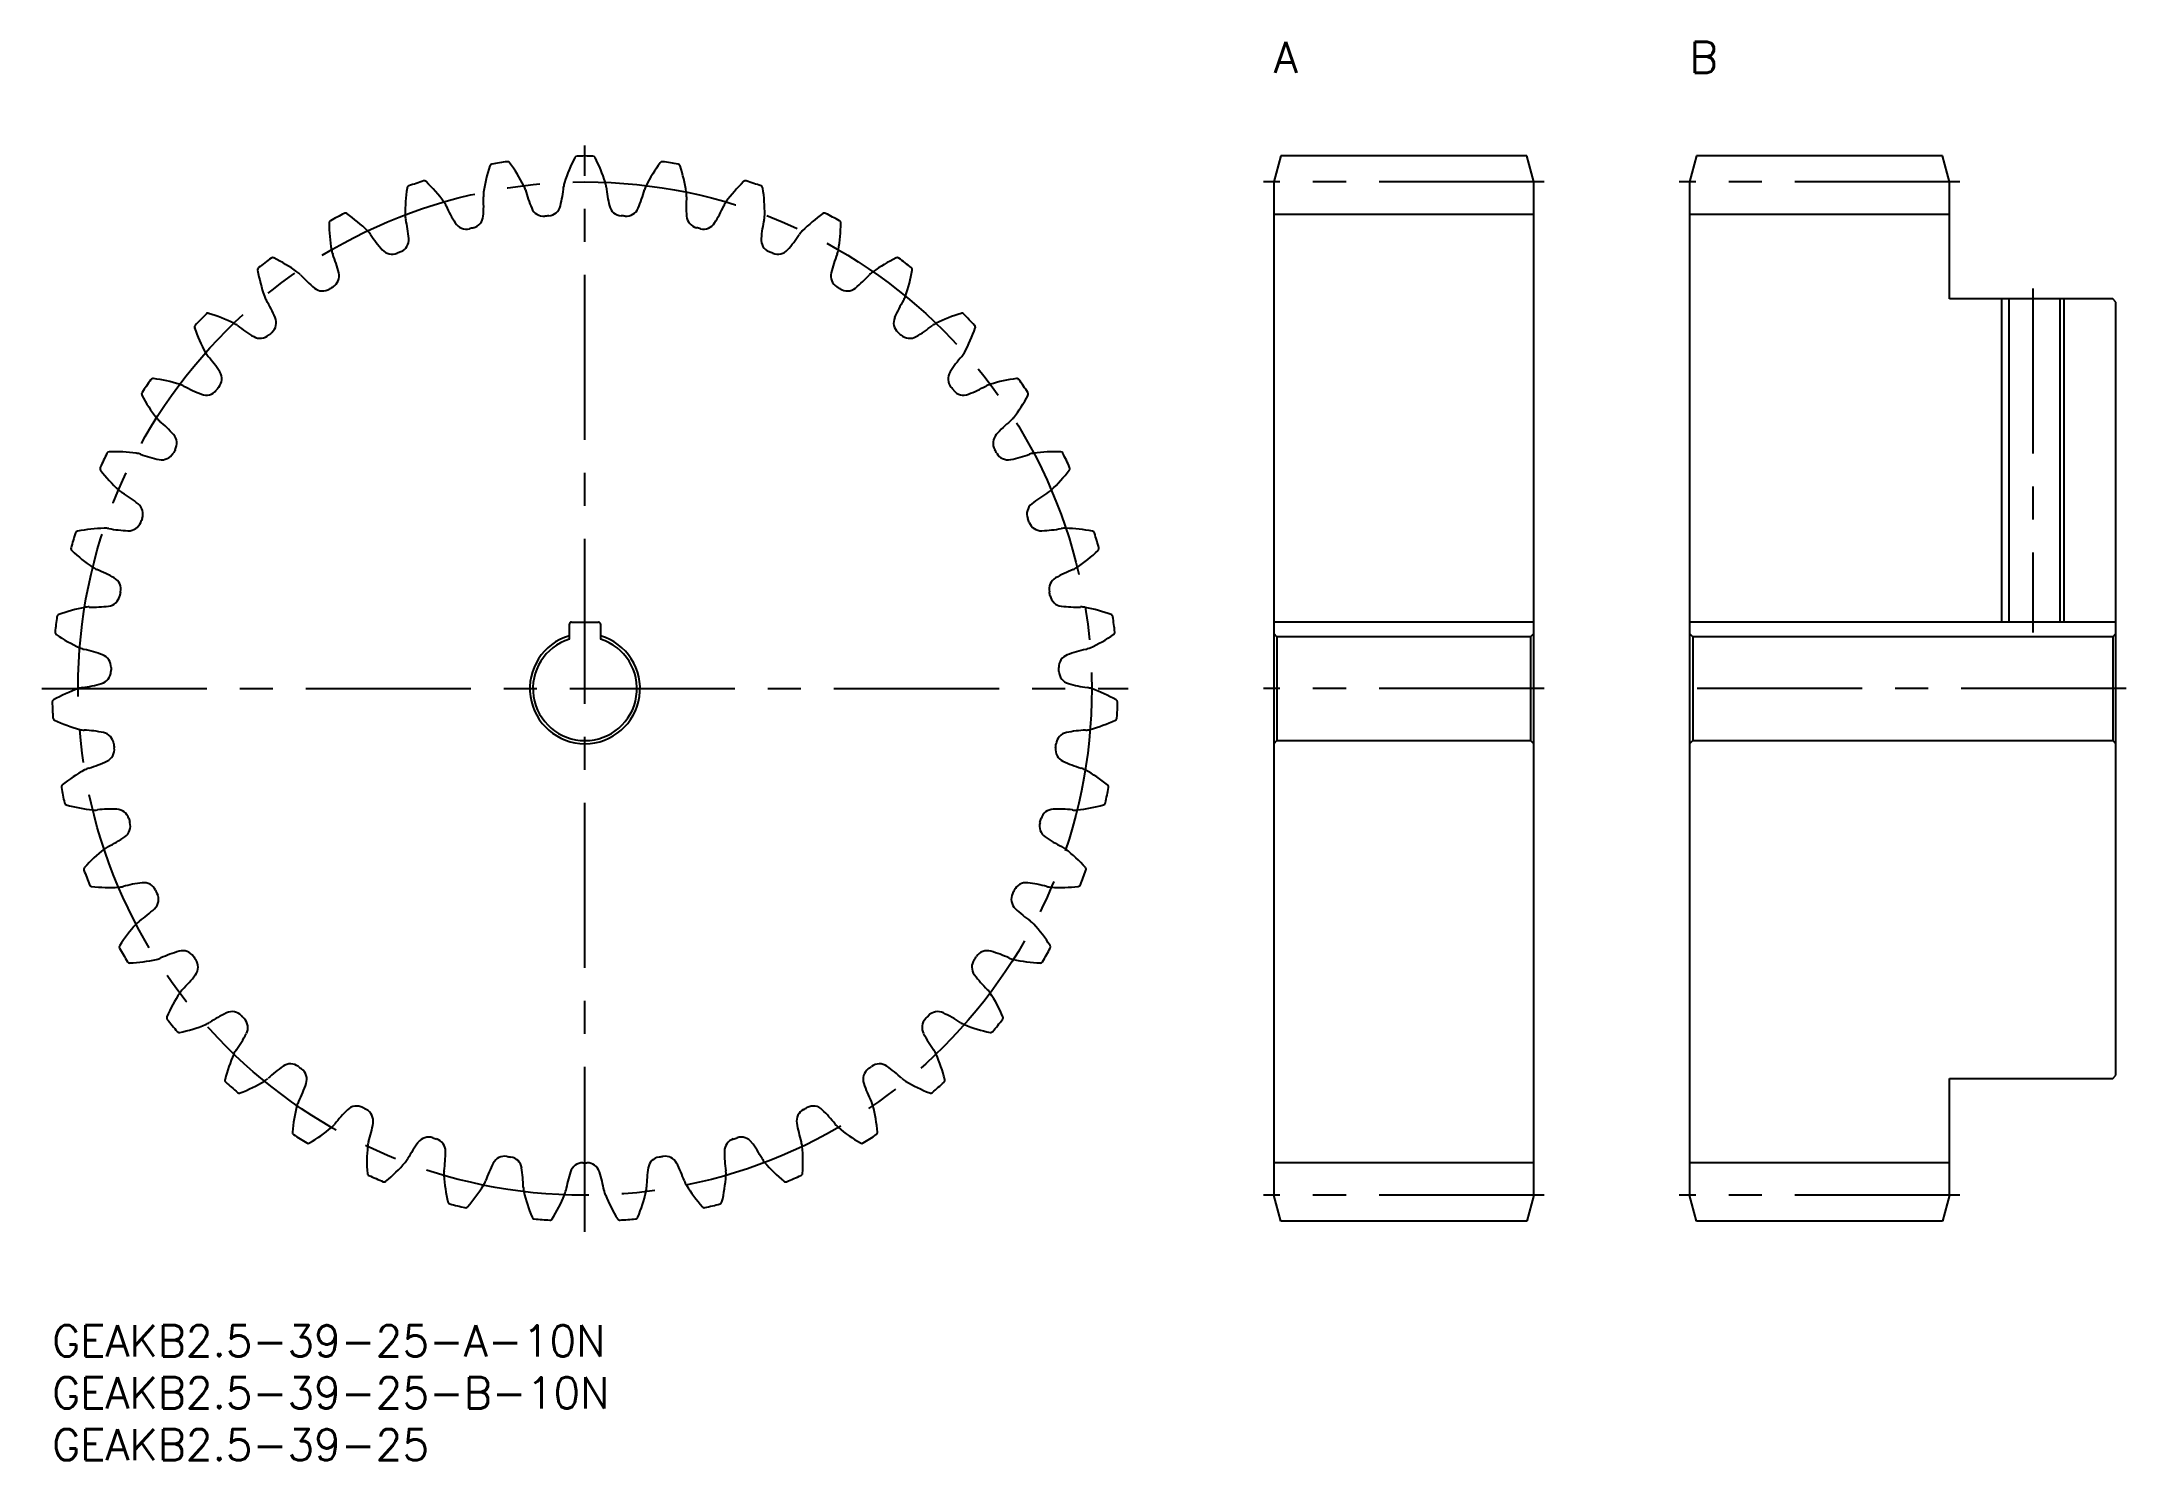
# Model space of a CAD drawing. Extents: x -1 to 199, y -13 to 124.
import ezdxf

# ---------------------------------------------------------------- set-up
doc = ezdxf.new("R2010")
doc.units = 0
doc.header["$LTSCALE"] = 0.5
doc.linetypes.add('CENTER', pattern=[50.8, 31.75, -6.35, 6.35, -6.35])
for name, color, linetype in [('MSM_CENTER', 1, 'CENTER'), ('MSM_CONTINUOUS', 7, 'CONTINUOUS'), ('MSM_NARROW', 5, 'CONTINUOUS'), ('MSM_PART_NUMBER', 7, 'CONTINUOUS')]:
    doc.layers.add(name, color=color, linetype=linetype)
doc.styles.get("Standard").update_dxf_attribs({"font": 'txt.shx', "height": 1, "bigfont": 'bigfont.shx'})

# ---------------------------------------------------------------- blocks, each defined once
blk = doc.blocks.new('*U2')
at = {"layer": 'MSM_PART_NUMBER'}
blk.add_text('GEAKB2.5-39-25-A-10N', height=3, dxfattribs=at).set_placement((0, -3))
blk = doc.blocks.new('*U3')
at = {"layer": 'MSM_PART_NUMBER'}
blk.add_text('GEAKB2.5-39-25-B-10N', height=3, dxfattribs=at).set_placement((0, -8))
blk = doc.blocks.new('*U4')
at = {"layer": 'MSM_PART_NUMBER'}
blk.add_text('GEAKB2.5-39-25', height=3, dxfattribs=at).set_placement((0, -13))
blk = doc.blocks.new('*U5')
at = {"layer": 'MSM_PART_NUMBER'}
blk.add_text('A', height=3, dxfattribs=at).set_placement((117.5, 120.5))
blk = doc.blocks.new('*U6')
at = {"layer": 'MSM_PART_NUMBER'}
blk.add_text('B', height=3, dxfattribs=at).set_placement((157.5, 120.5))

msp = doc.modelspace()

# ---------------------------------------------------------------- linework, layer by layer
at = {"layer": 'MSM_CENTER'}
for p, q in [((51.25, 9), (51.25, 113.5)), ((143.5, 110), (116.5, 110)), ((183.5, 110), (156.5, 110)), ((190.5, 99.75), (190.5, 66.65)), ((-1, 61.25), (103.5, 61.25)), ((143.5, 61.25), (116.5, 61.25)), ((199.5, 61.25), (156.5, 61.25)), ((143.5, 12.5), (116.5, 12.5)), ((183.5, 12.5), (156.5, 12.5))]:
    msp.add_line(p, q, dxfattribs=at)
msp.add_circle((51.25, 61.25), 48.75, dxfattribs=at)
at = {"layer": 'MSM_CONTINUOUS'}
for p, q in [((118.17, 112.5), (117.5, 110)), ((141.83, 112.5), (118.17, 112.5)), ((142.5, 110), (141.83, 112.5)), ((158.17, 112.5), (157.5, 110)), ((181.83, 112.5), (158.17, 112.5)), ((182.5, 110), (181.83, 112.5)), ((117.5, 110), (117.5, 12.5)), ((142.5, 12.5), (142.5, 110)), ((157.5, 110), (157.5, 12.5)), ((182.5, 98.75), (182.5, 110)), ((142.5, 106.88), (117.5, 106.88)), ((182.5, 106.88), (157.5, 106.88)), ((198.2, 98.75), (182.5, 98.75)), ((188.19, 98.75), (188.19, 67.65)), ((193.11, 98.75), (193.11, 67.65)), ((198.5, 98.45), (198.2, 98.75)), ((198.5, 24.05), (198.5, 98.45)), ((49.75, 66.02), (49.75, 67.45)), ((49.95, 67.65), (52.55, 67.65)), ((52.75, 67.45), (52.75, 66.02)), ((142.5, 67.65), (117.5, 67.65)), ((117.5, 66.55), (117.8, 66.25)), ((117.8, 66.25), (117.8, 56.25)), ((142.2, 66.25), (117.8, 66.25)), ((142.2, 66.25), (142.5, 66.55)), ((142.2, 66.25), (142.2, 56.25)), ((198.5, 67.65), (157.5, 67.65)), ((157.5, 66.55), (157.8, 66.25)), ((157.8, 66.25), (157.8, 56.25)), ((198.2, 66.25), (157.8, 66.25)), ((198.2, 66.25), (198.5, 66.55)), ((198.2, 66.25), (198.2, 56.25)), ((117.8, 56.25), (117.5, 55.95)), ((117.8, 56.25), (142.2, 56.25)), ((142.5, 55.95), (142.2, 56.25)), ((157.8, 56.25), (157.5, 55.95)), ((157.8, 56.25), (198.2, 56.25)), ((198.5, 55.95), (198.2, 56.25)), ((182.5, 12.5), (182.5, 23.75)), ((182.5, 23.75), (198.2, 23.75)), ((198.2, 23.75), (198.5, 24.05)), ((142.5, 15.62), (117.5, 15.62)), ((182.5, 15.62), (157.5, 15.62)), ((118.17, 10), (117.5, 12.5)), ((142.5, 12.5), (141.83, 10)), ((158.17, 10), (157.5, 12.5)), ((182.5, 12.5), (181.83, 10)), ((141.83, 10), (118.17, 10)), ((181.83, 10), (158.17, 10))]:
    msp.add_line(p, q, dxfattribs=at)
for centre, radius, start, end in [((64.15, 105.22), 15.6, 152.7643, 162.3077), ((50.5, 112.24), 0.25, 90.8415, 152.7643), ((51.25, 61.25), 51.25, 89.1585, 90.8415), ((52, 112.24), 0.25, 27.2357, 89.1585), ((38.35, 105.22), 15.6, 17.6923, 27.2357), ((56.93, 106.72), 15.6, 161.9951, 171.5385), ((42.33, 111.46), 0.25, 100.0722, 161.9951), ((51.25, 61.25), 51.25, 98.3893, 100.0722), ((43.81, 111.7), 0.25, 36.4665, 98.3893), ((31.46, 102.58), 15.6, 26.9231, 36.4665), ((71.04, 102.58), 15.6, 143.5335, 153.0769), ((58.69, 111.7), 0.25, 81.6107, 143.5335), ((51.25, 61.25), 51.25, 79.9278, 81.6107), ((60.17, 111.46), 0.25, 18.0049, 79.9278), ((45.57, 106.72), 15.6, 8.4615, 18.0049), ((49.56, 107.04), 15.6, 171.2258, 180.7692), ((34.39, 109.38), 0.25, 109.303, 171.2258), ((51.25, 61.25), 51.25, 107.6201, 109.303), ((35.81, 109.86), 0.25, 45.6972, 107.6201), ((25.09, 98.87), 15.6, 36.1538, 45.6972), ((28.51, 107.72), 13, 355.572, 3.7867), ((43.54, 108.71), 2.06, 171.5384, 183.7866), ((43.54, 108.71), 2.06, 14.6749, 26.9231), ((58.11, 112.53), 13, 194.6748, 202.8896), ((36.26, 110.76), 13, 346.3412, 354.5559), ((51.25, 109.33), 2.06, 162.3076, 174.5559), ((51.25, 109.33), 2.06, 5.4441, 17.6924), ((66.24, 110.76), 13, 185.4441, 193.6588), ((44.39, 112.53), 13, 337.1104, 345.3252), ((58.96, 108.71), 2.06, 153.0768, 165.3251), ((73.99, 107.72), 13, 176.2133, 184.428), ((58.96, 108.71), 2.06, 356.2134, 8.4616), ((77.41, 98.87), 15.6, 134.3028, 143.8462), ((66.69, 109.86), 0.25, 72.3799, 134.3027), ((51.25, 61.25), 51.25, 70.697, 72.3799), ((68.11, 109.38), 0.25, 8.7742, 70.697), ((52.94, 107.04), 15.6, 359.2308, 8.7742), ((26.89, 106.06), 0.25, 118.5338, 180.4566), ((51.25, 61.25), 51.25, 116.8508, 118.5338), ((28.21, 106.75), 0.25, 54.928, 116.8508), ((19.39, 94.19), 15.6, 45.3846, 54.928), ((36.02, 106.86), 2.06, 180.7692, 193.0174), ((21.35, 103.47), 13, 4.8027, 13.0175), ((36.02, 106.86), 2.06, 23.9057, 36.1539), ((49.79, 112.96), 13, 203.9056, 212.1203), ((40.22, 106.81), 1.25, 283.6045, 355.572), ((47.28, 107.96), 1.25, 202.8896, 274.857), ((51.25, 61.25), 45.62, 94.3737, 94.857), ((47.68, 107.99), 1.25, 274.3737, 346.3412), ((54.82, 107.99), 1.25, 193.6588, 265.6262), ((51.25, 61.25), 45.63, 85.143, 85.6263), ((55.22, 107.96), 1.25, 265.143, 337.1104), ((62.28, 106.81), 1.25, 184.428, 256.3955), ((52.71, 112.96), 13, 327.8797, 336.0944), ((66.48, 106.86), 2.06, 143.8461, 156.0943), ((81.15, 103.47), 13, 166.9825, 175.1973), ((66.48, 106.86), 2.06, 346.9826, 359.2308), ((83.11, 94.19), 15.6, 125.072, 134.6154), ((74.29, 106.75), 0.25, 63.1492, 125.072), ((51.25, 61.25), 51.25, 61.4662, 63.1492), ((75.61, 106.06), 0.25, 359.5434, 61.4662), ((42.24, 106.18), 15.6, 180.4566, 190), ((28.9, 103.83), 2.06, 33.1364, 45.3847), ((41.52, 112.06), 13, 213.1364, 221.3511), ((33.06, 104.45), 1.25, 292.8353, 4.8027), ((39.84, 106.72), 1.25, 212.1203, 284.0878), ((51.25, 61.25), 45.62, 103.6045, 104.0878), ((51.25, 61.25), 45.63, 75.9122, 76.3955), ((62.66, 106.72), 1.25, 255.9122, 327.8797), ((69.44, 104.45), 1.25, 175.1973, 247.1647), ((60.98, 112.06), 13, 318.6489, 326.8636), ((73.6, 103.83), 2.06, 134.6153, 146.8636), ((60.26, 106.18), 15.6, 350, 359.5434), ((51.25, 61.25), 51.25, 126.0816, 127.7645), ((21.21, 102.47), 0.25, 64.1588, 126.0816), ((14.52, 88.65), 15.6, 54.6154, 64.1588), ((28.9, 103.83), 2.06, 189.9999, 202.2482), ((14.96, 98.12), 13, 14.0335, 22.2483), ((32.69, 104.3), 1.25, 221.3511, 293.3186), ((51.25, 61.25), 45.62, 112.8353, 113.3186), ((51.25, 61.25), 45.62, 66.6814, 67.1647), ((69.81, 104.3), 1.25, 246.6814, 318.6489), ((87.54, 98.12), 13, 157.7517, 165.9665), ((73.6, 103.83), 2.06, 337.7518, 350.0001), ((87.98, 88.65), 15.6, 115.8412, 125.3846), ((81.29, 102.47), 0.25, 53.9184, 115.8412), ((51.25, 61.25), 51.25, 52.2355, 53.9184), ((20.02, 101.57), 0.25, 127.7645, 189.6874), ((35.15, 104.15), 15.6, 189.6874, 199.2308), ((22.36, 99.69), 2.06, 42.3672, 54.6155), ((33.49, 109.84), 13, 222.3671, 230.5819), ((26.36, 100.97), 1.25, 302.066, 14.0335), ((76.14, 100.97), 1.25, 165.9665, 237.9339), ((69.01, 109.84), 13, 309.4181, 317.6329), ((80.14, 99.69), 2.06, 125.3845, 137.6328), ((67.35, 104.15), 15.6, 340.7692, 350.3126), ((82.48, 101.57), 0.25, 350.3126, 52.2355), ((22.36, 99.69), 2.06, 199.2307, 211.479), ((9.52, 91.83), 13, 23.2643, 31.479), ((26.03, 100.76), 1.25, 230.5819, 302.5493), ((51.25, 61.25), 45.62, 122.066, 122.5493), ((51.25, 61.25), 45.62, 57.4507, 57.934), ((76.47, 100.76), 1.25, 237.4507, 309.4181), ((92.98, 91.83), 13, 148.521, 156.7357), ((80.14, 99.69), 2.06, 328.521, 340.7693), ((51.25, 61.25), 51.25, 135.3124, 136.9953), ((14.99, 97.12), 0.25, 73.3895, 135.3124), ((10.6, 82.41), 15.6, 63.8462, 73.3895), ((16.57, 94.56), 2.06, 51.598, 63.8462), ((20.31, 96.47), 1.25, 311.2968, 23.2643), ((82.19, 96.47), 1.25, 156.7357, 228.7032), ((85.93, 94.56), 2.06, 116.1538, 128.402), ((91.9, 82.41), 15.6, 106.6105, 116.1538), ((87.51, 97.12), 0.25, 44.6876, 106.6104), ((51.25, 61.25), 51.25, 43.0047, 44.6876), ((13.95, 96.03), 0.25, 136.9955, 198.9181), ((28.47, 101.01), 15.6, 198.9182, 208.4615), ((25.93, 106.36), 13, 231.5979, 239.8127), ((20.02, 96.21), 1.25, 239.8126, 311.7801), ((51.25, 61.25), 45.62, 131.2968, 131.7801), ((51.25, 61.25), 45.63, 48.2199, 48.7032), ((82.48, 96.21), 1.25, 228.2199, 300.1873), ((76.57, 106.36), 13, 300.1873, 308.4021), ((74.03, 101.01), 15.6, 331.5385, 341.0818), ((88.55, 96.03), 0.25, 341.0818, 43.0047), ((16.57, 94.56), 2.06, 208.4615, 220.7097), ((5.16, 84.74), 13, 32.495, 40.7098), ((97.34, 84.74), 13, 139.2902, 147.505), ((85.93, 94.56), 2.06, 319.2903, 331.5385), ((51.25, 61.25), 51.25, 144.5432, 146.2261), ((9.71, 90.83), 0.25, 82.6203, 144.5432), ((7.74, 75.61), 15.6, 73.0769, 82.6203), ((11.68, 88.56), 2.06, 60.8287, 73.077), ((19.02, 101.72), 13, 240.8287, 249.0434), ((51.25, 61.25), 45.63, 140.5276, 141.0109), ((15.07, 91.05), 1.25, 320.5276, 32.4951), ((87.43, 91.05), 1.25, 147.5049, 219.4724), ((51.25, 61.25), 45.63, 38.9891, 39.4724), ((83.48, 101.72), 13, 290.9566, 299.1713), ((90.82, 88.56), 2.06, 106.923, 119.1713), ((94.76, 75.61), 15.6, 97.3797, 106.9231), ((92.79, 90.83), 0.25, 35.4568, 97.3797), ((51.25, 61.25), 51.25, 33.7739, 35.4568), ((8.86, 89.6), 0.25, 146.2263, 208.1489), ((22.39, 96.84), 15.6, 208.1489, 217.6923), ((14.82, 90.74), 1.25, 249.0434, 321.0109), ((87.68, 90.74), 1.25, 218.9891, 290.9566), ((80.11, 96.84), 15.6, 322.3077, 331.8511), ((93.64, 89.6), 0.25, 331.8511, 33.7739), ((11.68, 88.56), 2.06, 217.6922, 229.9405), ((1.98, 77.04), 13, 41.7258, 49.9406), ((100.52, 77.04), 13, 130.0594, 138.2742), ((90.82, 88.56), 2.06, 310.0595, 322.3078), ((51.25, 61.25), 45.62, 149.7584, 150.2416), ((10.75, 84.86), 1.25, 329.7584, 41.7258), ((91.75, 84.86), 1.25, 138.2742, 210.2416), ((51.25, 61.25), 45.63, 29.7584, 30.2416), ((4.86, 82.43), 0.25, 155.4568, 217.3797), ((51.25, 61.25), 51.25, 153.7739, 155.4568), ((17.06, 91.75), 15.6, 217.3797, 226.9231), ((5.5, 83.79), 0.25, 91.8511, 153.7739), ((6, 68.45), 15.6, 82.3077, 91.8511), ((7.81, 81.86), 2.06, 70.0595, 82.3078), ((12.94, 96.02), 13, 250.0594, 258.2742), ((10.56, 84.52), 1.25, 258.2742, 330.2417), ((91.94, 84.52), 1.25, 209.7584, 281.7258), ((89.56, 96.02), 13, 281.7258, 289.9406), ((94.69, 81.86), 2.06, 97.6922, 109.9405), ((96.5, 68.45), 15.6, 88.1489, 97.6923), ((85.44, 91.75), 15.6, 313.0769, 322.6203), ((97, 83.79), 0.25, 26.2261, 88.1489), ((51.25, 61.25), 51.25, 24.5432, 26.2261), ((97.64, 82.43), 0.25, 322.6203, 24.5432), ((7.81, 81.86), 2.06, 226.923, 239.1713), ((94.69, 81.86), 2.06, 300.8287, 313.077), ((0.09, 68.93), 13, 50.9566, 59.1713), ((7.49, 78.06), 1.25, 338.9891, 50.9566), ((95.01, 78.06), 1.25, 129.0434, 201.0108), ((102.41, 68.93), 13, 120.8287, 129.0434), ((51.25, 61.25), 51.25, 163.0047, 164.6876), ((2.48, 76.16), 0.25, 101.0818, 163.0047), ((5.43, 61.09), 15.6, 91.5385, 101.0818), ((5.06, 74.63), 2.06, 79.2903, 91.5385), ((7.86, 89.43), 13, 259.2902, 267.505), ((7.35, 77.69), 1.25, 267.5049, 339.4724), ((51.25, 61.25), 45.63, 158.9891, 159.4724), ((51.25, 61.25), 45.62, 20.5276, 21.0109), ((95.15, 77.69), 1.25, 200.5276, 272.495), ((94.64, 89.43), 13, 272.495, 280.7098), ((97.44, 74.63), 2.06, 88.4615, 100.7097), ((97.07, 61.09), 15.6, 78.9182, 88.4615), ((100.02, 76.16), 0.25, 16.9953, 78.9181), ((51.25, 61.25), 51.25, 15.3124, 16.9953), ((2.06, 74.72), 0.25, 164.6878, 226.6105), ((12.61, 85.87), 15.6, 226.6105, 236.1538), ((89.89, 85.87), 15.6, 303.8462, 313.3895), ((100.44, 74.72), 0.25, 313.3895, 15.3124), ((5.06, 74.63), 2.06, 236.1538, 248.402), ((-0.48, 60.62), 13, 60.1873, 68.4021), ((102.98, 60.62), 13, 111.5979, 119.8127), ((97.44, 74.63), 2.06, 291.598, 303.8462), ((5.28, 70.43), 1.25, 276.7357, 348.7032), ((5.36, 70.82), 1.25, 348.2199, 60.1874), ((51.25, 61.25), 45.63, 168.2199, 168.7032), ((97.14, 70.82), 1.25, 119.8126, 191.7801), ((51.25, 61.25), 45.63, 11.2968, 11.7801), ((97.22, 70.43), 1.25, 191.2968, 263.2643), ((51.25, 61.25), 51.25, 172.2355, 173.9184), ((0.72, 68.14), 0.25, 110.3126, 172.2355), ((6.05, 53.74), 15.6, 100.7692, 110.3126), ((3.52, 67.05), 2.06, 88.521, 100.7693), ((3.91, 82.1), 13, 268.521, 276.7357), ((98.59, 82.1), 13, 263.2643, 271.479), ((98.98, 67.05), 2.06, 79.2307, 91.479), ((96.45, 53.74), 15.6, 69.6874, 79.2308), ((101.78, 68.14), 0.25, 7.7645, 69.6874), ((51.25, 61.25), 51.25, 6.0816, 7.7645), ((0.54, 66.65), 0.25, 173.9186, 235.8412), ((9.16, 79.36), 15.6, 235.8412, 245.3846), ((51.25, 61.25), 5.3, 106.4405, 73.5595), ((49.95, 67.45), 0.2, 90, 180), ((52.55, 67.45), 0.2, 0, 90), ((93.34, 79.36), 15.6, 294.6154, 304.1588), ((101.96, 66.65), 0.25, 304.1588, 6.0816), ((3.52, 67.05), 2.06, 245.3845, 257.6328), ((0.29, 52.33), 13, 69.4181, 77.6329), ((4.42, 63.33), 1.25, 357.4507, 69.4181), ((51.25, 61.25), 5, 107.4576, 72.5424), ((98.08, 63.33), 1.25, 110.5819, 182.5493), ((102.21, 52.33), 13, 102.3671, 110.5819), ((98.98, 67.05), 2.06, 282.3672, 294.6155), ((4.41, 62.94), 1.25, 285.9665, 357.934), ((51.25, 61.25), 45.62, 177.4507, 177.934), ((51.25, 61.25), 45.62, 2.066, 2.5493), ((98.09, 62.94), 1.25, 182.0661, 254.0335), ((0.27, 59.95), 0.25, 119.5434, 181.4662), ((7.84, 46.59), 15.6, 110, 119.5434), ((3.2, 59.31), 2.06, 97.7518, 110.0001), ((1.17, 74.24), 13, 277.7517, 285.9665), ((101.33, 74.24), 13, 254.0335, 262.2483), ((99.3, 59.31), 2.06, 69.9999, 82.2482), ((94.66, 46.59), 15.6, 60.4566, 70), ((102.23, 59.95), 0.25, 358.5338, 60.4566), ((51.25, 61.25), 51.25, 181.4662, 183.1492), ((0.33, 58.45), 0.25, 183.1492, 245.072), ((6.8, 72.37), 15.6, 245.072, 254.6154), ((95.7, 72.37), 15.6, 285.3846, 294.928), ((102.17, 58.45), 0.25, 294.928, 356.8508), ((51.25, 61.25), 51.25, 356.8508, 358.5338), ((3.2, 59.31), 2.06, 254.6153, 266.8636), ((2.38, 44.28), 13, 78.6489, 86.8636), ((4.69, 55.8), 1.25, 6.6814, 78.6489), ((97.81, 55.8), 1.25, 101.3511, 173.3186), ((100.12, 44.28), 13, 93.1364, 101.3511), ((99.3, 59.31), 2.06, 273.1364, 285.3847), ((-0.26, 66.04), 13, 286.9825, 295.1973), ((4.74, 55.4), 1.25, 295.1973, 7.1647), ((51.25, 61.25), 45.63, 186.6814, 187.1647), ((97.76, 55.4), 1.25, 172.8353, 244.8027), ((51.25, 61.25), 45.62, 352.8353, 353.3186), ((102.76, 66.04), 13, 244.8027, 253.0175), ((10.75, 39.82), 15.6, 119.2308, 128.7742), ((4.14, 51.63), 2.06, 106.9826, 119.2308), ((98.36, 51.63), 2.06, 60.7692, 73.0174), ((91.75, 39.82), 15.6, 51.2258, 60.7692), ((1.14, 51.78), 0.25, 128.7742, 190.697), ((51.25, 61.25), 51.25, 190.697, 192.3799), ((1.44, 50.32), 0.25, 192.3799, 254.3028), ((101.06, 50.32), 0.25, 285.6972, 347.6201), ((51.25, 61.25), 51.25, 347.6201, 349.303), ((101.36, 51.78), 0.25, 349.303, 51.2258), ((5.59, 65.09), 15.6, 254.3028, 263.8462), ((4.14, 51.63), 2.06, 263.8461, 276.0943), ((5.74, 36.66), 13, 87.8797, 96.0944), ((6.17, 48.4), 1.25, 15.9122, 87.8797), ((6.28, 48.02), 1.25, 304.428, 16.3955), ((51.25, 61.25), 45.62, 195.9122, 196.3955), ((96.22, 48.02), 1.25, 163.6045, 235.572), ((51.25, 61.25), 45.62, 343.6045, 344.0878), ((96.33, 48.4), 1.25, 92.1203, 164.0878), ((96.76, 36.66), 13, 83.9056, 92.1203), ((98.36, 51.63), 2.06, 263.9057, 276.1539), ((96.91, 65.09), 15.6, 276.1538, 285.6972), ((-0.36, 57.71), 13, 296.2133, 304.428), ((102.86, 57.71), 13, 235.572, 243.7867), ((14.71, 33.6), 15.6, 128.4615, 138.0049), ((6.29, 44.2), 2.06, 116.2134, 128.4616), ((96.21, 44.2), 2.06, 51.5384, 63.7866), ((87.79, 33.6), 15.6, 41.9951, 51.5385), ((3.3, 43.87), 0.25, 138.0049, 199.9278), ((51.25, 61.25), 51.25, 199.9278, 201.6107), ((3.83, 42.47), 0.25, 201.6107, 263.5335), ((5.56, 57.72), 15.6, 263.5335, 273.0769), ((6.29, 44.2), 2.06, 273.0768, 285.3251), ((10.27, 29.67), 13, 97.1104, 105.3252), ((8.82, 41.33), 1.25, 25.143, 97.1104), ((93.68, 41.33), 1.25, 82.8896, 154.857), ((92.23, 29.67), 13, 74.6748, 82.8896), ((96.21, 44.2), 2.06, 254.6749, 266.9232), ((96.94, 57.72), 15.6, 266.9231, 276.4665), ((98.67, 42.47), 0.25, 276.4665, 338.3893), ((51.25, 61.25), 51.25, 338.3893, 340.0722), ((99.2, 43.87), 0.25, 340.0722, 41.9951), ((8.99, 40.98), 1.25, 313.6588, 25.6263), ((51.25, 61.25), 45.63, 205.143, 205.6263), ((93.51, 40.98), 1.25, 154.3737, 226.3412), ((51.25, 61.25), 45.63, 334.3737, 334.857), ((19.62, 28.09), 15.6, 137.6923, 147.2357), ((9.61, 37.21), 2.06, 125.4441, 137.6924), ((0.87, 49.48), 13, 305.4441, 313.6588), ((101.63, 49.48), 13, 226.3412, 234.5559), ((92.89, 37.21), 2.06, 42.3076, 54.5559), ((82.88, 28.09), 15.6, 32.7643, 42.3077), ((6.71, 36.4), 0.25, 147.2357, 209.1585), ((51.25, 61.25), 51.25, 209.1585, 210.8415), ((51.25, 61.25), 51.25, 329.1585, 330.8415), ((95.79, 36.4), 0.25, 330.8415, 32.7643), ((7.46, 35.1), 0.25, 210.8415, 272.7643), ((6.72, 50.44), 15.6, 272.7643, 282.3077), ((9.61, 37.21), 2.06, 282.3076, 294.5559), ((15.87, 23.51), 13, 106.3412, 114.5559), ((12.56, 34.78), 1.25, 34.3737, 106.3412), ((51.25, 61.25), 45.62, 214.3737, 214.857), ((12.79, 34.46), 1.25, 322.8896, 34.857), ((89.71, 34.46), 1.25, 145.143, 217.1104), ((51.25, 61.25), 45.63, 325.143, 325.6263), ((89.94, 34.78), 1.25, 73.6588, 145.6263), ((86.63, 23.51), 13, 65.4441, 73.6588), ((92.89, 37.21), 2.06, 245.4441, 257.6924), ((95.78, 50.44), 15.6, 257.6923, 267.2357), ((95.04, 35.1), 0.25, 267.2357, 329.1585), ((14, 30.84), 2.06, 134.6749, 146.9232), ((3.41, 41.55), 13, 314.6748, 322.8896), ((99.09, 41.55), 13, 217.1104, 225.3252), ((88.5, 30.84), 2.06, 33.0768, 45.3251), ((25.35, 23.45), 15.6, 146.9231, 156.4665), ((17.31, 28.92), 1.25, 43.6045, 115.572), ((85.19, 28.92), 1.25, 64.428, 136.3955), ((77.15, 23.45), 15.6, 23.5335, 33.0769), ((11.28, 29.58), 0.25, 156.4665, 218.3893), ((51.25, 61.25), 51.25, 218.3893, 220.0722), ((12.22, 28.42), 0.25, 220.0722, 281.9951), ((9.03, 43.43), 15.6, 281.9951, 291.5385), ((14, 30.84), 2.06, 291.5384, 303.7866), ((22.38, 18.32), 13, 115.572, 123.7867), ((51.25, 61.25), 45.62, 223.6045, 224.0878), ((17.58, 28.64), 1.25, 332.1203, 44.0878), ((84.92, 28.64), 1.25, 135.9122, 207.8796), ((51.25, 61.25), 45.62, 315.9122, 316.3955), ((80.12, 18.32), 13, 56.2133, 64.428), ((88.5, 30.84), 2.06, 236.2134, 248.4616), ((93.47, 43.43), 15.6, 248.4615, 258.0049), ((90.28, 28.42), 0.25, 258.0049, 319.9278), ((51.25, 61.25), 51.25, 319.9278, 321.6107), ((91.22, 29.58), 0.25, 321.6107, 23.5335), ((31.75, 19.78), 15.6, 156.1538, 165.6972), ((19.36, 25.26), 2.06, 143.9057, 156.1539), ((7.19, 34.13), 13, 323.9056, 332.1203), ((95.31, 34.13), 13, 207.8797, 216.0944), ((83.14, 25.26), 2.06, 23.8461, 36.0943), ((70.75, 19.78), 15.6, 14.3028, 23.8462), ((29.64, 14.25), 13, 124.8027, 133.0175), ((22.93, 23.9), 1.25, 52.8353, 124.8027), ((51.25, 61.25), 45.62, 232.8353, 233.3186), ((23.25, 23.66), 1.25, 341.3511, 53.3186), ((79.25, 23.66), 1.25, 126.6814, 198.6489), ((51.25, 61.25), 45.62, 306.6814, 307.1647), ((79.57, 23.9), 1.25, 55.1973, 127.1647), ((72.86, 14.25), 13, 46.9825, 55.1973), ((16.87, 23.58), 0.25, 165.6972, 227.6201), ((51.25, 61.25), 51.25, 227.6201, 229.303), ((18, 22.58), 0.25, 229.303, 291.2258), ((12.44, 36.89), 15.6, 291.2258, 300.7692), ((19.36, 25.26), 2.06, 300.7692, 313.0174), ((12.12, 27.41), 13, 333.1364, 341.3511), ((90.38, 27.41), 13, 198.6489, 206.8636), ((83.14, 25.26), 2.06, 226.9826, 239.2308), ((90.06, 36.89), 15.6, 239.2308, 248.7742), ((84.5, 22.58), 0.25, 248.7742, 310.697), ((51.25, 61.25), 51.25, 310.697, 312.3799), ((85.63, 23.58), 0.25, 312.3799, 14.3027), ((38.65, 17.19), 15.6, 165.3846, 174.928), ((25.55, 20.61), 2.06, 153.1364, 165.3847), ((37.46, 11.39), 13, 134.0335, 142.2483), ((29.29, 19.84), 1.25, 62.066, 134.0335), ((51.25, 61.25), 45.62, 242.066, 242.5493), ((29.64, 19.65), 1.25, 350.5819, 62.5493), ((72.86, 19.65), 1.25, 117.4507, 189.4181), ((51.25, 61.25), 45.63, 297.4507, 297.934), ((73.21, 19.84), 1.25, 45.9665, 117.934), ((65.04, 11.39), 13, 37.7517, 45.9665), ((76.95, 20.61), 2.06, 14.6153, 26.8636), ((63.85, 17.19), 15.6, 5.072, 14.6154), ((23.36, 18.55), 0.25, 174.928, 236.8508), ((51.25, 61.25), 51.25, 236.8508, 238.5338), ((16.85, 30.98), 15.6, 300.4566, 310), ((25.55, 20.61), 2.06, 309.9999, 322.2482), ((18.05, 21.58), 13, 342.3671, 350.5819), ((36.22, 16.85), 1.25, 71.2968, 143.2643), ((66.28, 16.85), 1.25, 36.7357, 108.7032), ((84.45, 21.58), 13, 189.4181, 197.6329), ((76.95, 20.61), 2.06, 217.7518, 230.0001), ((85.65, 30.98), 15.6, 230, 239.5434), ((51.25, 61.25), 51.25, 301.4662, 303.1492), ((79.14, 18.55), 0.25, 303.1492, 5.072), ((24.63, 17.75), 0.25, 238.5338, 300.4566), ((45.88, 15.74), 15.6, 174.6154, 184.1588), ((32.4, 17.01), 2.06, 162.3672, 174.6155), ((45.64, 9.82), 13, 143.2643, 151.479), ((51.25, 61.25), 45.62, 251.2968, 251.7801), ((36.59, 16.73), 1.25, 359.8126, 71.7801), ((24.84, 16.76), 13, 351.5979, 359.8127), ((43.54, 15.01), 1.25, 80.5276, 152.4951), ((51.25, 61.25), 45.63, 260.5276, 261.0109), ((43.93, 14.95), 1.25, 9.0434, 81.0109), ((58.57, 14.95), 1.25, 98.9891, 170.9566), ((51.25, 61.25), 45.62, 278.9891, 279.4724), ((58.96, 15.01), 1.25, 27.5049, 99.4724), ((65.91, 16.73), 1.25, 108.2199, 180.1874), ((77.66, 16.76), 13, 180.1873, 188.4021), ((51.25, 61.25), 45.63, 288.2199, 288.7032), ((56.86, 9.82), 13, 28.521, 36.7357), ((70.1, 17.01), 2.06, 5.3845, 17.6328), ((56.62, 15.74), 15.6, 355.8412, 5.3846), ((77.87, 17.75), 0.25, 239.5434, 301.4662), ((30.57, 14.63), 0.25, 184.1588, 246.0816), ((51.25, 61.25), 51.25, 246.0816, 247.7645), ((22.15, 25.85), 15.6, 309.6874, 319.2308), ((32.4, 17.01), 2.06, 319.2307, 331.479), ((39.74, 14.56), 2.06, 171.598, 183.8462), ((53.25, 15.47), 15.6, 183.8462, 193.3895), ((53.96, 9.59), 13, 152.495, 160.7098), ((32.32, 13.1), 13, 0.8287, 9.0434), ((62.21, 10.69), 13, 161.7258, 169.9406), ((51.05, 14.38), 1.25, 89.7583, 161.7258), ((51.25, 61.25), 45.63, 269.7584, 270.2416), ((51.45, 14.38), 1.25, 18.2742, 90.2416), ((40.29, 10.69), 13, 10.0594, 18.2742), ((70.18, 13.1), 13, 170.9566, 179.1713), ((48.54, 9.59), 13, 19.2902, 27.505), ((49.25, 15.47), 15.6, 346.6105, 356.1538), ((62.76, 14.56), 2.06, 356.1538, 8.402), ((70.1, 17.01), 2.06, 208.521, 220.7693), ((80.35, 25.85), 15.6, 220.7692, 230.3126), ((51.25, 61.25), 51.25, 292.2355, 293.9184), ((71.93, 14.63), 0.25, 293.9184, 355.8412), ((31.95, 14.04), 0.25, 247.7645, 309.6874), ((28.2, 21.65), 15.6, 318.9182, 328.4615), ((39.74, 14.56), 2.06, 328.4615, 340.7097), ((47.38, 13.32), 2.06, 180.8287, 193.077), ((60.57, 16.39), 15.6, 193.0769, 202.6203), ((34.85, 18.46), 15.6, 328.1489, 337.6923), ((47.38, 13.32), 2.06, 337.6922, 349.9405), ((55.12, 13.32), 2.06, 190.0595, 202.3078), ((67.65, 18.46), 15.6, 202.3077, 211.8511), ((41.93, 16.39), 15.6, 337.3797, 346.9231), ((55.12, 13.32), 2.06, 346.923, 359.1713), ((62.76, 14.56), 2.06, 199.2903, 211.5385), ((74.3, 21.65), 15.6, 211.5385, 221.0818), ((70.55, 14.04), 0.25, 230.3126, 292.2355), ((38.32, 11.92), 0.25, 193.3895, 255.3124), ((51.25, 61.25), 51.25, 255.3124, 256.9953), ((39.77, 11.56), 0.25, 256.9953, 318.9181), ((46.4, 10.48), 0.25, 202.6203, 264.5432), ((51.25, 61.25), 51.25, 264.5432, 266.2261), ((47.89, 10.36), 0.25, 266.2261, 328.1489), ((54.61, 10.36), 0.25, 211.8511, 273.7739), ((51.25, 61.25), 51.25, 273.7739, 275.4568), ((56.1, 10.48), 0.25, 275.4568, 337.3797), ((62.73, 11.56), 0.25, 221.0818, 283.0047), ((51.25, 61.25), 51.25, 283.0047, 284.6876), ((64.18, 11.92), 0.25, 284.6876, 346.6104)]:
    msp.add_arc(centre, radius, start, end, dxfattribs=at)
at = {"layer": 'MSM_NARROW'}
for p, q in [((187.5, 98.75), (187.5, 67.65)), ((193.5, 98.75), (193.5, 67.65))]:
    msp.add_line(p, q, dxfattribs=at)

# ---------------------------------------------------------------- block references
at = {"layer": 'MSM_CONTINUOUS'}
for name in ['*U5', '*U6', '*U2', '*U3', '*U4']:
    msp.add_blockref(name, (0, 0), dxfattribs=at)

doc.saveas('drawing.dxf')
